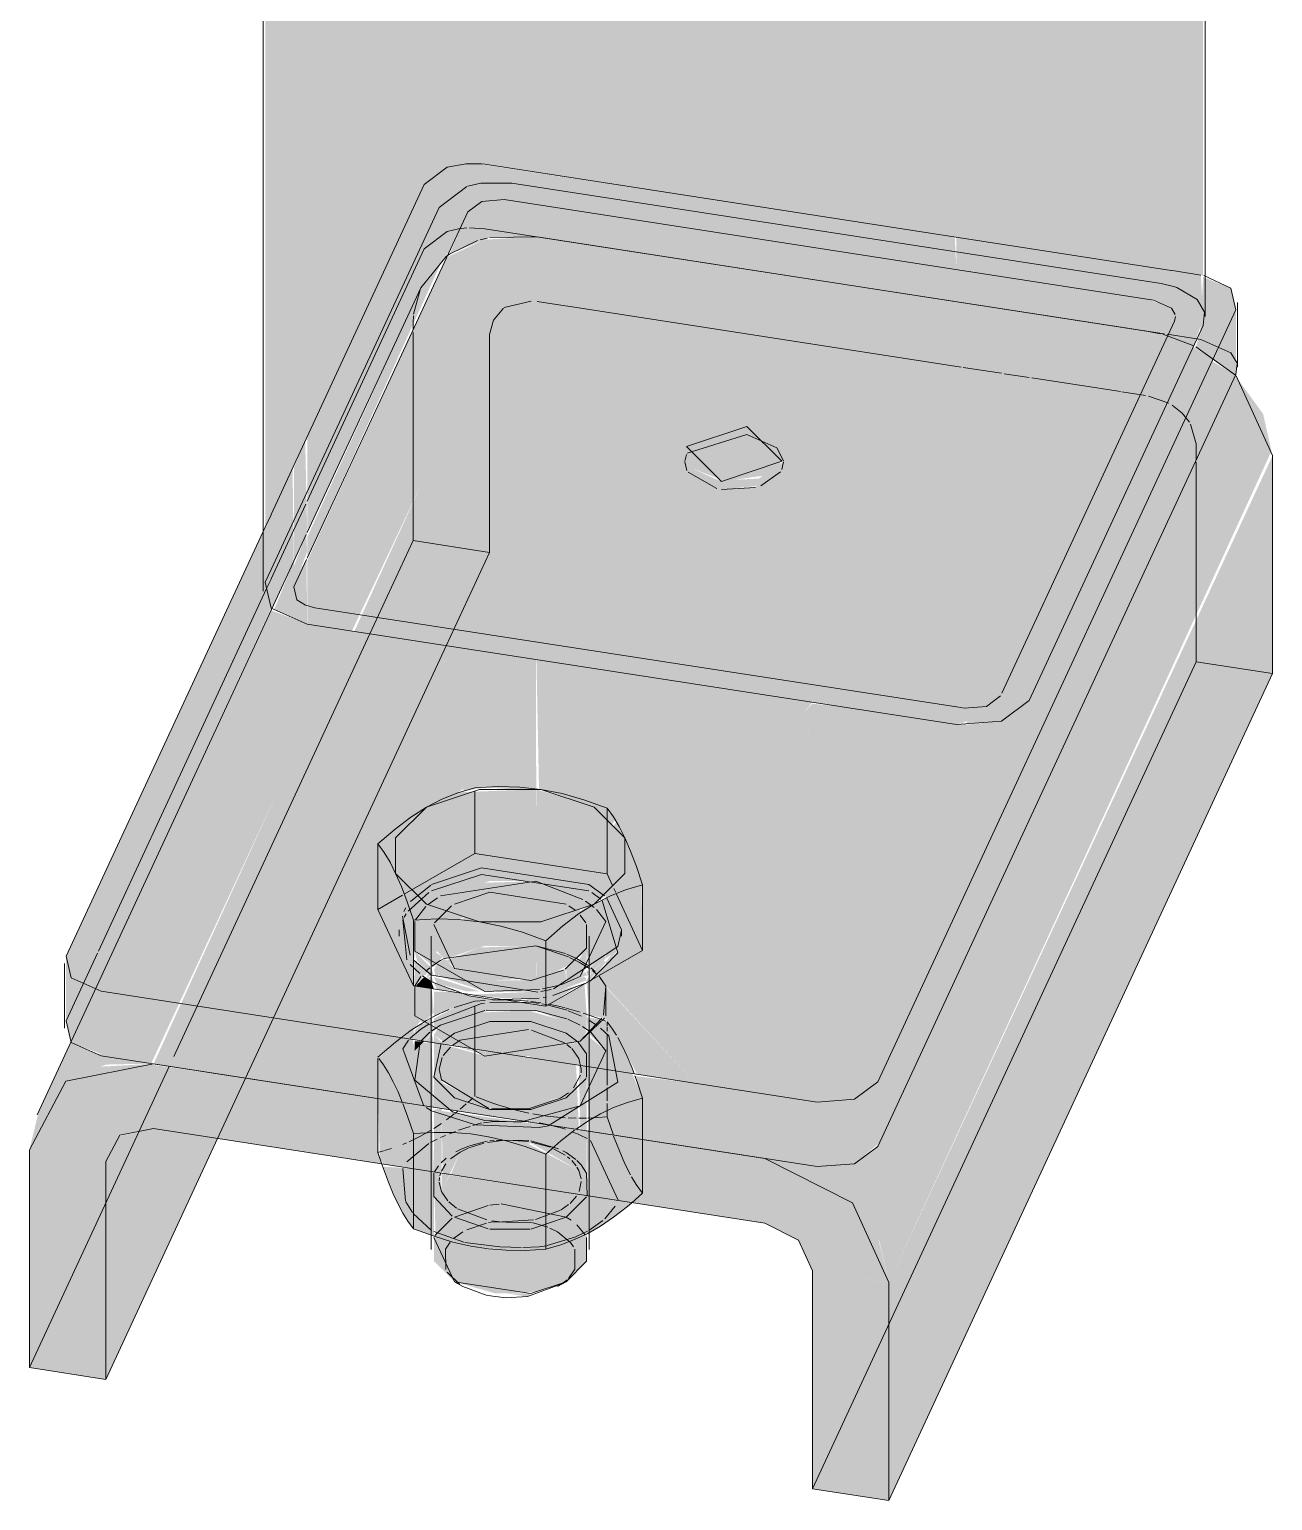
# Model space of a CAD drawing. Header units: millimetres. Extents: x -3576 to 4228, y -1686 to 5244.
# Drawn here: x -885.5 to -759.7, y 684.7 to 833.5 of the extents above; entities that cross this region are included whole.
import ezdxf

# ---------------------------------------------------------------- set-up
doc = ezdxf.new("R2010")
doc.units = ezdxf.units.MM
doc.layers.add('A_--------_E-', color=8, linetype='Continuous', lineweight=9)
doc.layers.add('M-_EQPT----_E', color=7, linetype='Continuous', lineweight=9)

# ---------------------------------------------------------------- blocks, each defined once
blk = doc.blocks.new('PNS-Filter column D1200 _180 right feed 50-50_ - ASY PNS-Filter column D1200_iam-905840-В50 Аксонометрия')
at = {"layer": 'A_--------_E-'}
h = blk.add_hatch(color=254, dxfattribs=at)
h.paths.add_polyline_path([(-858.74, 777.09), (-857.39, 780.63), (-857.49, 782.34), (-858.74, 779.15), (-858.74, 777.68)])
h.paths.add_polyline_path([(-841.14, 1131.68), (-841.14, 1132.88), (-842.44, 1131.91)])
h = blk.add_hatch(color=254, dxfattribs=at)
h.paths.add_polyline_path([(-858.74, 779.65), (-857.39, 782.54), (-857.59, 791.84), (-858.74, 789.08)])
h.paths.add_polyline_path([(-857.39, 1112.66), (-857.39, 1118.21), (-841.14, 1115.7), (-841.14, 1116.39), (-858.44, 1119.27), (-858.74, 1119.26), (-858.74, 1112.87)])
h.paths.add_polyline_path([(-841.14, 1125.43), (-841.14, 1131.68), (-842.44, 1131.91), (-849.33, 1126.79), (-845.75, 1126.2)])
h = blk.add_hatch(color=254, dxfattribs=at)
h.paths.add_polyline_path([(-771.78, 806.08), (-771.78, 809.37), (-791.71, 812.45), (-791.71, 809.16), (-772.29, 806.16)])
h.paths.add_polyline_path([(-775.84, 1117.23), (-771.78, 1120.24), (-771.78, 1122.65), (-786.18, 1124.03), (-803.42, 1126.22), (-831.29, 1129.94), (-837.46, 1131.03), (-837.46, 1124.82), (-820.18, 1121.94), (-781.59, 1117.73)])
h.paths.add_polyline_path([(-771.78, 1100.11), (-771.78, 1116.88), (-775.84, 1117.23), (-787.91, 1108.63), (-788.66, 1108.48), (-792.4, 1108.85), (-837.46, 1115.62), (-837.46, 1115.13), (-791.71, 1108.05), (-791.71, 1102.5), (-777.72, 1100.53), (-773.84, 1100.17)])
h = blk.add_hatch(color=254, dxfattribs=at)
h.paths.add_polyline_path([(-858.74, 789.36), (-857.39, 792.26), (-857.39, 1112.66), (-858.74, 1112.87), (-858.74, 790.81)])
h.paths.add_polyline_path([(-841.14, 1116.39), (-841.14, 1125.43), (-849.33, 1126.79), (-858.74, 1119.81), (-858.1, 1119.18), (-856.62, 1118.79), (-852.89, 1118.21)])
h = blk.add_hatch(color=254, dxfattribs=at)
h.paths.add_polyline_path([(-771.78, 809.37), (-771.78, 1100.11), (-777.72, 1100.53), (-787.24, 1101.81), (-791.71, 1102.5), (-791.71, 812.45), (-772.29, 809.44)])
h.paths.add_polyline_path([(-788.66, 1108.48), (-787.13, 1108.85), (-775.84, 1117.23), (-792.92, 1118.79), (-825.59, 1122.84), (-837.46, 1124.82), (-837.46, 1115.82), (-790.05, 1108.57)])
h = blk.add_hatch(color=254, dxfattribs=at)
h.paths.add_polyline_path([(-784.36, 765.59), (-767.72, 801.44), (-772.29, 802.91), (-784.36, 804.78), (-784.36, 768.58)])
h.paths.add_polyline_path([(-769.66, 803.96), (-769.66, 809.04), (-771.78, 809.37), (-771.78, 806.08), (-769.89, 804.95)])
h.paths.add_polyline_path([(-769.66, 1116.7), (-766.76, 1116.67), (-766.76, 1121.37), (-769.66, 1119.22), (-769.66, 1116.95)])
h.paths.add_polyline_path([(-769.66, 1100.05), (-769.66, 1116.7), (-771.78, 1116.88), (-771.65, 1100.1), (-769.94, 1100.06)])
h = blk.add_hatch(color=254, dxfattribs=at)
h.paths.add_polyline_path([(-791.71, 763.14), (-791.71, 805.92), (-834.26, 812.47), (-839.43, 812.2), (-843.26, 810.43), (-857.39, 779.7), (-857.39, 773.3), (-852.87, 772.6), (-838.94, 802.07), (-838.94, 780.56), (-843.32, 771.12), (-799.68, 764.37)])
h.paths.add_polyline_path([(-857.39, 782.54), (-845.55, 807.9), (-842.99, 811.03), (-841.14, 815.02), (-839.42, 816.09), (-836.21, 816.05), (-791.71, 809.16), (-791.89, 812.48), (-839.74, 819.81), (-843.22, 819.54), (-845.55, 817.79), (-857.39, 792.26), (-857.39, 789.08)])
h.paths.add_polyline_path([(-815.49, 786.92), (-818.53, 788.27), (-818.53, 789.08), (-815.1, 787.77), (-811.32, 788.31), (-809.37, 789.78), (-809.65, 788.75), (-812.06, 787.18), (-812.91, 787.12)])
h.paths.add_polyline_path([(-791.71, 1102.5), (-791.71, 1108.05), (-857.39, 1118.21), (-857.39, 1112.66), (-825.65, 1107.75)])
h = blk.add_hatch(color=254, dxfattribs=at)
h.paths.add_polyline_path([(-769.66, 1100.05), (-766.76, 1100.04), (-766.76, 1116.45), (-769.66, 1116.7), (-769.66, 1106.37)])
h.paths.add_polyline_path([(-769.66, 809.04), (-769.94, 1100.06), (-771.78, 1099.98), (-771.78, 809.37), (-769.66, 809.04)])
h.paths.add_polyline_path([(-767.72, 801.44), (-766.76, 804.15), (-766.98, 808.62), (-769.66, 809.04), (-769.92, 805.09), (-769.96, 805.27), (-772.29, 806.16), (-784.36, 808.03), (-784.36, 804.78), (-770.88, 802.46), (-769.89, 802.14)])
for color, points in [(10, [(-861.64, 783.12), (-858.74, 789.36), (-858.74, 1112.87), (-861.64, 1113.32), (-861.64, 789.08)]), (10, [(-766.76, 808.53), (-766.76, 1100.04), (-769.66, 1099.98), (-769.66, 809.04), (-766.98, 808.62)]), (254, [(-787.16, 805.21), (-787.16, 808.46), (-791.71, 809.16), (-791.71, 805.92), (-791.15, 805.83)]), (10, [(-763.48, 798.48), (-763.44, 798.56), (-763.44, 805.09), (-765.75, 800.11), (-765.45, 799.9)]), (254, [(-805.8, 718.44), (-802.01, 718.73), (-799.51, 720.84), (-763.48, 798.48), (-765.85, 799.9), (-799.68, 727.01), (-802.01, 738.87), (-811.11, 719.26), (-805.96, 718.46)]), (10, [(-798.56, 706.7), (-759.84, 790.81), (-760.69, 794.57), (-763.5, 798.43), (-799.81, 720.38), (-802.23, 718.71), (-806.31, 718.52), (-811.11, 719.26), (-805.8, 717.35), (-802.01, 714.46), (-799.51, 710.91), (-798.83, 707.9)]), (10, [(-798.56, 684.66), (-759.73, 768.31), (-759.73, 790.36), (-798.56, 706.7), (-798.56, 691.81)]), (254, [(-863.62, 727.38), (-844.35, 768.93), (-860.37, 756.42), (-872.93, 728.82), (-867.11, 727.92)]), (254, [(-873.17, 728.86), (-860.37, 756.42), (-874.71, 745.23), (-881.28, 730.99), (-877.39, 729.51), (-875.16, 729.17)]), (10, [(-881.29, 731.05), (-878.8, 736.42), (-881.28, 737.52), (-881.78, 739.71), (-881.78, 733.18)]), (254, [(-838.92, 737.27), (-834.15, 737.48), (-835.18, 740.77), (-839.95, 740.6), (-843.32, 739.28), (-842.09, 738.33), (-839.43, 737.44)]), (254, [(-834.26, 737.83), (-834.26, 740.77), (-835.18, 740.77), (-834.46, 738.46)]), (254, [(-834.15, 737.48), (-832.55, 738.01), (-832.11, 740.06), (-834.26, 740.77), (-834.2, 737.65)]), (254, [(-832.55, 738.01), (-830.73, 738.92), (-830.22, 739.43), (-832.11, 740.06), (-832.45, 738.46)]), (254, [(-839.05, 736.15), (-838.92, 736.18), (-838.92, 737.27), (-842.5, 738.46), (-843.47, 739.43), (-844.29, 738.91), (-844.57, 738.3), (-843.92, 737.65), (-839.43, 736.15)]), (254, [(-835.62, 736.15), (-833.78, 736.31), (-831.19, 737.17), (-831.29, 738.43), (-835.62, 737.27), (-838.92, 737.27), (-838.92, 736.15), (-837.81, 736.15)]), (254, [(-831.19, 737.17), (-829.63, 737.79), (-829.12, 738.62), (-830.22, 739.43), (-831.19, 738.46), (-831.19, 737.65)]), (254, [(-844.57, 736.4), (-844.84, 737.19), (-845.62, 737.57), (-846.42, 736.69), (-844.73, 736.43)]), (254, [(-839.88, 736.15), (-844.57, 737.62), (-844.29, 736.97), (-841.26, 736.15), (-839.95, 736.15)]), (254, [(-834.99, 729.62), (-834.11, 729.67), (-829.69, 731.2), (-829.12, 732.09), (-829.77, 732.75), (-835.17, 734.24), (-840.16, 734), (-843.92, 732.75), (-844.57, 731.77), (-843.47, 730.96), (-841.93, 730.56), (-835.62, 729.62)]), (10, [(-884.53, 724.07), (-881.28, 727.31), (-877.74, 728.76), (-873.17, 728.86), (-878.88, 729.93), (-881.32, 730.99), (-884.19, 724.81)]), (254, [(-846.51, 730.16), (-845.54, 731.12), (-846.51, 731.11), (-846.51, 730.34)]), (254, [(-835.85, 729.62), (-841.93, 730.45), (-838.92, 729.62), (-838.46, 729.62)]), (10, [(-877.76, 718.96), (-873.18, 728.82), (-878.24, 728.55), (-881.81, 727.09), (-884.53, 724.07), (-885.49, 720.15), (-881.81, 719.58)]), (254, [(-877.76, 718.96), (-876.35, 721.63), (-872.93, 722.29), (-866.45, 721.29), (-863.62, 727.38), (-873.21, 728.76), (-877.21, 720.15)]), (254, [(-829.9, 722.17), (-830.19, 728.74), (-832.05, 725.3), (-838.94, 724.41), (-843.79, 726.98), (-843.79, 724.32), (-830.2, 722.21)]), (254, [(-842.97, 717.66), (-841.93, 719.9), (-834.7, 720.8), (-829.9, 718.04), (-829.9, 722.17), (-843.79, 724.07), (-843.68, 717.77), (-843, 717.66)]), (10, [(-877.76, 696.91), (-866.45, 721.29), (-872.93, 722.29), (-876.41, 721.51), (-877.76, 718.96)]), (10, [(-877.76, 696.91), (-877.76, 718.96), (-885.49, 720.15), (-885.49, 698.11), (-884.53, 697.96)]), (10, [(-798.56, 706.7), (-799.58, 711.01), (-802.23, 714.78), (-806.31, 717.71), (-811.11, 719.26), (-811.11, 712.73), (-807.66, 710.91), (-806.28, 707.9), (-798.91, 706.76)]), (10, [(-846.64, 712.15), (-846.64, 718.23), (-849.74, 718.44), (-848.2, 714.65), (-847.07, 712.73)]), (10, [(-844.57, 711.39), (-844.57, 717.91), (-846.64, 718.23), (-846.64, 712.15)]), (254, [(-835.35, 709.96), (-833.26, 710.08), (-830.34, 711.05), (-829.12, 711.68), (-829.12, 715.51), (-843, 717.58), (-843.79, 715.89), (-843.95, 717.81), (-844.57, 717.91), (-844.4, 711.34), (-840.84, 710.4), (-837.25, 709.98)]), (254, [(-843.79, 715.89), (-843, 717.66), (-843.79, 717.78)]), (10, [(-829.12, 711.63), (-827.19, 712.79), (-824.54, 714.81), (-829.12, 715.51), (-829.12, 711.68)]), (10, [(-837.25, 705.61), (-834.21, 705.8), (-831.19, 706.8), (-829.12, 708.88), (-829.12, 711.63), (-831.73, 710.52), (-834.29, 710.02), (-838.33, 710.06), (-840.84, 710.4), (-844.57, 711.39), (-844.56, 708.86), (-842.5, 706.8), (-838.36, 705.61)]), (10, [(-798.56, 684.66), (-798.56, 706.7), (-806.28, 707.9), (-806.28, 685.85)]), (10, [(-835.09, 705.29), (-834.78, 705.61), (-837.15, 705.61)])]:
    blk.add_hatch(color=color, dxfattribs=at).paths.add_polyline_path(points)
h = blk.add_hatch(color=254, dxfattribs=at)
h.paths.add_polyline_path([(-857.39, 792.26), (-845.55, 817.79), (-843.22, 819.54), (-839.42, 819.83), (-791.71, 812.48), (-791.71, 1102.5), (-857.39, 1112.66), (-857.39, 802.61)])
h.paths.add_polyline_path([(-791.71, 805.92), (-791.71, 809.16), (-837.46, 816.24), (-839.74, 816.07), (-841.14, 815.02), (-842.99, 810.74), (-838.91, 812.41), (-833.05, 812.31), (-792.75, 806.08)])
h = blk.add_hatch(color=254, dxfattribs=at)
h.paths.add_polyline_path([(-843.32, 771.12), (-838.94, 780.56), (-838.94, 802.61), (-852.63, 772.56), (-843.92, 771.21)])
h.paths.add_polyline_path([(-857.39, 779.99), (-843.92, 809.71), (-845.71, 807.72), (-857.39, 782.1), (-857.39, 780.63)])
h.paths.add_polyline_path([(-815.49, 786.92), (-811.56, 787.31), (-809.37, 788.96), (-809.53, 789.66), (-811.7, 788.03), (-815.7, 787.83), (-818.53, 789.08), (-818.53, 788.27), (-815.73, 787.03)])
h = blk.add_hatch(color=10, dxfattribs=at)
h.paths.add_polyline_path([(-878.8, 736.42), (-861.04, 774.91), (-861.64, 777.54), (-861.64, 783.12), (-881.78, 739.71), (-881.28, 737.52), (-879.77, 736.86)])
h.paths.add_polyline_path([(-765.75, 800.11), (-763.44, 805.09), (-763.94, 807.28), (-766.76, 808.41), (-767.04, 802.91), (-767.48, 801.36), (-766.76, 800.84)])
h = blk.add_hatch(color=254, dxfattribs=at)
h.paths.add_polyline_path([(-818.14, 726.88), (-828.12, 737.62), (-829.12, 737.05), (-828.89, 733.76), (-827.42, 733.47), (-827.19, 733.37), (-827.05, 733.09), (-825.38, 730.34), (-824.02, 727.79), (-818.99, 727.01)])
h.paths.add_polyline_path([(-799.68, 727.01), (-765.75, 800.11), (-767.76, 801.36), (-784.36, 765.59), (-787.16, 763.48), (-790.75, 763.14), (-802.01, 738.87), (-800.37, 730.51)])
h.paths.add_polyline_path([(-847.86, 731.48), (-846.51, 732.46), (-846.51, 733.7), (-845.71, 732.97), (-844.57, 734), (-844.8, 736.44), (-846.51, 736.69), (-846.64, 736.16), (-852.6, 736.15), (-860.25, 733.39), (-848.46, 731.57)])
h.paths.add_polyline_path([(-860.95, 774.88), (-858.74, 779.65), (-858.87, 789.08), (-861.64, 783.12), (-861.64, 777.54), (-861.04, 774.91)])
h.paths.add_polyline_path([(-874.71, 745.23), (-860.37, 756.42), (-852.87, 772.6), (-857.86, 773.51), (-861.04, 774.69), (-874.44, 745.81)])
h.paths.add_polyline_path([(-841.62, 756.4), (-839.43, 756.8), (-837.55, 756.67), (-837.34, 756.59), (-834.22, 756.59), (-834.26, 769.72), (-839.72, 770.57), (-841.6, 756.59)])
h.paths.add_polyline_path([(-806.5, 761.64), (-803.72, 765), (-806.31, 765.26), (-807.05, 764.43), (-806.79, 763.14)])
h.paths.add_polyline_path([(-844.33, 768.94), (-841.83, 770.89), (-843.32, 771.12), (-843.92, 769.84)])
h.paths.add_polyline_path([(-784.36, 804.78), (-784.36, 808.03), (-787.16, 808.46), (-787.16, 805.21), (-786.18, 805.06)])
h = blk.add_hatch(color=254, dxfattribs=at)
h.paths.add_polyline_path([(-827.19, 736.69), (-827.19, 738.16), (-828.12, 737.62), (-827.63, 737.14)])
h.paths.add_polyline_path([(-791.71, 763.14), (-790.59, 763.48), (-784.36, 776.9), (-784.36, 788.35), (-791.71, 779.49)])
h.paths.add_polyline_path([(-791.71, 781.41), (-784.36, 789.55), (-784.36, 804.78), (-791.71, 805.92), (-791.71, 783.44)])
h = blk.add_hatch(color=254, dxfattribs=at)
h.paths.add_polyline_path([(-846.51, 732.46), (-845.95, 733.15), (-846.51, 733.7), (-846.51, 733.1)])
h.paths.add_polyline_path([(-827.19, 733.14), (-827.42, 733.47), (-827.5, 733.26)])
h.paths.add_polyline_path([(-860.37, 756.42), (-844.33, 768.94), (-843.32, 771.12), (-852.87, 772.6), (-859.73, 757.81)])
h.paths.add_polyline_path([(-790.71, 763.21), (-787.16, 763.48), (-784.36, 765.59), (-784.36, 776.9), (-790.59, 763.48)])
h.paths.add_polyline_path([(-857.39, 773.3), (-857.46, 779.84), (-858.74, 777.68), (-858.74, 779.65), (-860.73, 774.78), (-857.86, 773.51)])
h.paths.add_polyline_path([(-791.71, 779.49), (-784.36, 788.35), (-784.36, 789.55), (-791.71, 781.41)])
h = blk.add_hatch(color=254, dxfattribs=at)
h.paths.add_polyline_path([(-811.11, 719.26), (-790.71, 763.21), (-791.71, 763.14), (-803.72, 765), (-806.5, 761.64), (-807.05, 764.43), (-806.31, 765.4), (-834.2, 769.71), (-833.94, 756.59), (-833.74, 756.59), (-830.62, 755.55), (-830.32, 755.79), (-827.05, 754.68), (-826.12, 753.32), (-826.42, 752.85), (-825.25, 751.69), (-825.19, 750.15), (-824.6, 750.13), (-823.46, 746.44), (-823.59, 740.23), (-827.19, 738.16), (-827.19, 736.69), (-816.23, 724.81)])
h.paths.add_polyline_path([(-860.95, 733.14), (-852.57, 736.16), (-846.51, 736.18), (-846.64, 736.73), (-850.23, 744.79), (-850.23, 751.09), (-846.9, 753.79), (-846.64, 753.48), (-845.33, 754.79), (-842.21, 755.83), (-842.16, 756.24), (-841.58, 756.68), (-839.72, 770.57), (-841.83, 770.89), (-844.35, 768.91), (-860.79, 733.48)])
h.paths.add_polyline_path([(-839.95, 743.2), (-841.51, 743.72), (-841.62, 743.39), (-841.51, 743.37)])
h.paths.add_polyline_path([(-837.81, 742.77), (-838.15, 743.2), (-838.94, 743), (-837.84, 742.78)])
h.paths.add_polyline_path([(-828.36, 744.99), (-827.19, 745.86), (-827.55, 745.8)])
h.paths.add_polyline_path([(-829.93, 743.99), (-828.81, 744.85), (-829.92, 744.22)])
h.paths.add_polyline_path([(-848.44, 748.1), (-848.5, 749.61), (-849.01, 749.24)])
h.paths.add_polyline_path([(-847.86, 746.77), (-847.57, 747.23), (-848.44, 748.1), (-848.05, 747.2)])
h = blk.add_hatch(color=254, dxfattribs=at)
h.paths.add_polyline_path([(-846.51, 736.7), (-846.64, 738.98), (-847.71, 740.23), (-847.71, 740.7), (-846.51, 739.5), (-846.51, 740.23), (-844.57, 738.62), (-844.29, 740.25), (-843.47, 739.43), (-839.43, 740.77), (-834.11, 740.72), (-830.22, 739.43), (-829.12, 740.23), (-828.89, 738.53), (-827.19, 740.05), (-827.19, 739.5), (-825.98, 740.31), (-826.25, 739.78), (-827.19, 738.85), (-827.19, 738.16), (-823.46, 740.31), (-823.58, 747.31), (-824.73, 750.34), (-825.25, 750.36), (-825.25, 751.69), (-826.6, 753.04), (-826.22, 753.49), (-827.19, 754.73), (-830.5, 755.85), (-830.62, 755.55), (-834.22, 756.59), (-834.26, 747.31), (-839.95, 747.13), (-842.98, 746.28), (-841.63, 756.32), (-842.16, 756.24), (-842.21, 755.83), (-845.33, 754.79), (-846.68, 753.44), (-846.9, 753.79), (-850.23, 751.09), (-850.23, 744.45), (-846.64, 736.73)])
h.paths.add_polyline_path([(-839.95, 743.2), (-842.09, 743.44), (-841.45, 743.7), (-840.66, 743.44)])
h.paths.add_polyline_path([(-837.81, 742.77), (-838.94, 743.2), (-838.15, 743.2), (-837.83, 742.8)])
h.paths.add_polyline_path([(-828.36, 744.99), (-827.19, 745.86), (-827.19, 745.6)])
h.paths.add_polyline_path([(-829.93, 743.99), (-829.77, 744.52), (-828.73, 744.76), (-829.92, 744)])
h.paths.add_polyline_path([(-848.44, 748.1), (-849.01, 749.24), (-848.44, 749.66), (-848.44, 749.24)])
h.paths.add_polyline_path([(-847.86, 746.77), (-848.44, 748.1), (-847.57, 747.16)])
h = blk.add_hatch(color=254, dxfattribs=at)
h.paths.add_polyline_path([(-828.96, 731.93), (-827.6, 733.29), (-829.12, 733.54), (-828.98, 731.95)])
h.paths.add_polyline_path([(-824.33, 727.84), (-825.98, 731.52), (-827.19, 733.14), (-827.37, 730.34), (-829.12, 731.77), (-829.12, 728.58), (-824.53, 727.87)])
h.paths.add_polyline_path([(-844.73, 731.93), (-844.57, 732.23), (-844.8, 733.48), (-845.64, 732.84), (-844.8, 731.99)])
h.paths.add_polyline_path([(-844.57, 730.97), (-844.8, 731.87), (-845.51, 731.11), (-844.65, 730.98)])
h.paths.add_polyline_path([(-846.51, 731.27), (-846.64, 732.37), (-847.71, 731.45), (-846.64, 731.29)])
h.paths.add_polyline_path([(-844.57, 733.6), (-842.14, 734.65), (-837.81, 735.28), (-839.95, 735.52), (-842.5, 736.08), (-844.57, 736.15), (-844.57, 733.7)])
h.paths.add_polyline_path([(-829.12, 733.84), (-829.34, 736.92), (-833.02, 734.8), (-829.46, 733.97)])
h.paths.add_polyline_path([(-829.12, 737.72), (-828.59, 738.09), (-829.12, 738.3), (-829.12, 737.79)])
h.paths.add_polyline_path([(-844.57, 737.72), (-844.8, 738.4), (-845.1, 738.09), (-844.8, 737.79)])
h.paths.add_polyline_path([(-843, 746.12), (-838.94, 747.31), (-834.24, 747.33), (-834.26, 756.59), (-841.63, 756.32), (-842.98, 746.28)])
h = blk.add_hatch(color=254, dxfattribs=at)
h.paths.add_polyline_path([(-844.57, 738.62), (-843.7, 739.66), (-844.57, 740.23), (-844.57, 738.73)])
h.paths.add_polyline_path([(-829.12, 738.62), (-829.12, 740.53), (-829.92, 739.33), (-829.77, 739.28), (-829.23, 738.73)])
h.paths.add_polyline_path([(-827.19, 738.85), (-825.98, 740.31), (-825.98, 740.7), (-827.19, 739.12)])
h.paths.add_polyline_path([(-846.51, 738.85), (-846.64, 739.64), (-847.71, 740.7), (-847.71, 740.05), (-846.64, 738.98)])
h = blk.add_hatch(color=254, dxfattribs=at)
h.paths.add_polyline_path([(-846.49, 736.7), (-845.5, 737.84), (-846.51, 738.85), (-846.5, 736.7)])
h.paths.add_polyline_path([(-828.12, 737.62), (-827.19, 738.16), (-827.19, 738.85), (-828.14, 737.65)])
h.paths.add_polyline_path([(-845.1, 738.09), (-844.8, 738.53), (-846.51, 740.23), (-846.29, 739.28), (-845.16, 738.16)])
h.paths.add_polyline_path([(-828.59, 738.09), (-827.19, 739.5), (-827.37, 740.05), (-828.89, 738.4)])
h = blk.add_hatch(color=254, dxfattribs=at)
h.paths.add_polyline_path([(-828.26, 737.77), (-827.19, 739.12), (-827.41, 739.28), (-828.55, 738.06), (-828.29, 737.79)])
h.paths.add_polyline_path([(-845.43, 737.77), (-845.16, 738.16), (-846.51, 739.23), (-846.51, 738.85), (-845.45, 737.79)])
h = blk.add_hatch(color=254, dxfattribs=at)
h.paths.add_polyline_path([(-829.12, 728.58), (-829.12, 731.77), (-830.22, 730.96), (-834.99, 729.62), (-834.11, 729.35), (-830.19, 728.74), (-829.9, 728.7), (-829.61, 728.66)])
h.paths.add_polyline_path([(-842.54, 730.66), (-843.92, 731.11), (-844.57, 731.77), (-844.57, 730.97), (-842.67, 730.67)])
h.paths.add_polyline_path([(-829.12, 737.06), (-828.81, 737.22), (-828.36, 737.86), (-828.59, 738.09), (-829.12, 737.3), (-829.12, 737.09)])
h.paths.add_polyline_path([(-833.02, 734.8), (-829.93, 736.79), (-834.78, 735.46), (-835.62, 735.2), (-833.18, 734.82)])
h.paths.add_polyline_path([(-844.57, 732.09), (-843.92, 732.75), (-838.92, 734.24), (-833.94, 734.13), (-829.36, 732.33), (-829.12, 732.33), (-829.12, 733.84), (-832.09, 734.65), (-838.02, 735.29), (-842.2, 734.64), (-844.57, 733.42), (-844.57, 732.75)])
h.paths.add_polyline_path([(-840.89, 735.83), (-842.66, 736.15), (-842.09, 736.02)])
h.paths.add_polyline_path([(-839.31, 736.11), (-833.26, 736.34), (-829.12, 737.79), (-829.26, 738.16), (-829.93, 737.6), (-834.92, 736.15), (-839.43, 736.11)])
h.paths.add_polyline_path([(-845.25, 737.59), (-844.8, 737.79), (-845.1, 738.09), (-845.31, 737.65)])
h.paths.add_polyline_path([(-844.31, 737.63), (-844.06, 737.79), (-844.57, 738.3), (-844.36, 737.65)])
h = blk.add_hatch(color=254, dxfattribs=at)
h.paths.add_polyline_path([(-844.57, 737.06), (-844.8, 737.61), (-845.25, 737.59), (-844.8, 737.14)])
h.paths.add_polyline_path([(-841.84, 736.15), (-844.57, 736.97), (-844.29, 736.36), (-842.01, 736.15)])
h = blk.add_hatch(color=254, dxfattribs=at)
h.paths.add_polyline_path([(-833.26, 734.65), (-833.42, 734.86), (-833.75, 734.73)])
h.paths.add_polyline_path([(-835.01, 735.46), (-833.15, 735.72), (-829.12, 737.3), (-829.33, 737.65), (-834.78, 736.11), (-840.89, 735.83), (-837.35, 735.46), (-835.62, 735.46)])
h = blk.add_hatch(color=254, dxfattribs=at)
h.paths.add_polyline_path([(-811.11, 719.26), (-818.14, 726.88), (-824.24, 727.6), (-823.46, 724.79), (-823.46, 721.17)])
h.paths.add_polyline_path([(-850.23, 725.31), (-850.1, 729.62), (-847.86, 731.48), (-860.25, 733.39), (-860.95, 733.14), (-863.62, 727.38), (-850.79, 725.4)])
h = blk.add_hatch(color=254, dxfattribs=at)
h.paths.add_polyline_path([(-827.19, 730.16), (-827.19, 733.14), (-827.82, 733.07), (-828.89, 731.87), (-827.37, 730.34)])
h.paths.add_polyline_path([(-845.54, 731.12), (-844.8, 731.99), (-845.75, 732.94), (-846.51, 732.23), (-846.51, 731.27), (-846.2, 731.22)])
h = blk.add_hatch(color=254, dxfattribs=at)
h.paths.add_polyline_path([(-823.46, 721.17), (-823.46, 725.36), (-824.53, 727.87), (-829.12, 728.58), (-828.89, 722.01), (-824.03, 721.26)])
h.paths.add_polyline_path([(-844.57, 724.44), (-844.8, 731), (-845.69, 730.97), (-846.51, 730.34), (-846.75, 731.31), (-847.86, 731.48), (-850.23, 729.36), (-850.23, 725.31), (-844.8, 724.47)])
h = blk.add_hatch(color=254, dxfattribs=at)
h.paths.add_polyline_path([(-829.12, 722.05), (-829.12, 728.58), (-829.9, 728.7), (-829.77, 722.15), (-829.58, 722.12)])
h.paths.add_polyline_path([(-838.92, 724.2), (-831.74, 725.4), (-830.19, 728.74), (-835.85, 729.62), (-839.8, 729.74), (-843.92, 730.87), (-844.57, 730.97), (-844.57, 724.44), (-843.79, 724.32), (-843.79, 727.21), (-838.71, 724.27)])
h = blk.add_hatch(color=10, dxfattribs=at)
h.paths.add_polyline_path([(-811.11, 712.73), (-811.11, 719.26), (-823.46, 721.17), (-823.46, 715.74), (-824.54, 714.81), (-822, 714.41)])
h.paths.add_polyline_path([(-849.84, 718.72), (-850.23, 719.88), (-850.23, 725.31), (-863.62, 727.38), (-866.45, 721.29), (-850.23, 718.78)])
h = blk.add_hatch(color=254, dxfattribs=at)
h.paths.add_polyline_path([(-824.54, 714.81), (-823.46, 715.74), (-823.46, 721.17), (-829.12, 722.05), (-829.01, 715.5), (-824.93, 714.87)])
h.paths.add_polyline_path([(-844.57, 717.91), (-844.8, 724.47), (-850.23, 725.31), (-850.02, 719.26), (-849.65, 718.69), (-845.39, 718.03)])
h = blk.add_hatch(color=254, dxfattribs=at)
h.paths.add_polyline_path([(-829.12, 715.51), (-829.12, 722.05), (-829.9, 722.12), (-829.9, 718.04), (-835.35, 720.92), (-841.93, 719.9), (-842.86, 717.64), (-829.51, 715.57)])
h.paths.add_polyline_path([(-843.79, 717.78), (-843.79, 724.32), (-844.57, 724.2), (-844.56, 717.9), (-843.95, 717.81)])
for p, q in [((-861.84, 776.64), (-861.84, 1113.35)), ((-766.56, 1100.05), (-766.56, 804.41)), ((-839.8, 819.86), (-841.3, 819.88)), ((-839.42, 819.83), (-839.77, 819.86)), ((-769.98, 809.09), (-839.42, 819.83)), ((-845.55, 817.79), (-858.74, 789.36)), ((-841.24, 817.57), (-844.04, 815.46)), ((-839.81, 817.91), (-841.14, 817.6)), ((-836.69, 817.91), (-839.8, 817.91)), ((-771, 807.75), (-836.69, 817.91)), ((-844.04, 815.46), (-858.74, 783.79)), ((-837.46, 816.24), (-771.78, 806.08)), ((-857.39, 779.99), (-841.14, 815.02)), ((-842.09, 813.29), (-841.24, 813.38)), ((-840.98, 813.39), (-839.42, 813.3)), ((-839.42, 813.3), (-770.7, 802.67)), ((-834.11, 812.48), (-838.91, 812.41)), ((-772.29, 802.91), (-834.11, 812.48)), ((-857.39, 785.73), (-845.55, 811.26)), ((-839.19, 812.35), (-839.89, 812.18)), ((-843.34, 810.49), (-845.9, 807.33)), ((-769.66, 809.04), (-769.96, 809.08)), ((-766.98, 808.62), (-769.66, 809.04)), ((-857.39, 782.57), (-845.9, 807.33)), ((-845.93, 807.27), (-846.63, 804.65)), ((-769.76, 807.47), (-771, 807.75)), ((-769.42, 807.36), (-769.75, 807.47)), ((-837.52, 805.28), (-838.55, 804.05)), ((-834.72, 805.97), (-837.47, 805.32)), ((-834.11, 805.94), (-831.29, 805.51)), ((-831.23, 805.5), (-791.23, 799.31)), ((-799.68, 727.01), (-763.44, 805.09)), ((-771.78, 806.08), (-769.96, 805.27)), ((-769.96, 805.27), (-769.58, 804.64)), ((-763.27, 805.83), (-763.27, 799.3)), ((-846.64, 804.49), (-846.67, 803.8)), ((-846.67, 803.8), (-846.67, 803.11)), ((-838.55, 804.05), (-838.94, 802.61)), ((-769.66, 803.96), (-787.13, 766.31)), ((-769.56, 804.41), (-769.66, 803.96)), ((-766.76, 803.51), (-766.61, 804.87)), ((-846.67, 802.82), (-846.67, 785.96)), ((-838.94, 802.61), (-838.94, 780.56)), ((-784.36, 765.59), (-766.76, 803.51)), ((-771.08, 802.68), (-772.29, 802.91)), ((-767.71, 801.47), (-770.85, 802.62)), ((-770.41, 802.62), (-767.39, 802.16)), ((-767.39, 802.16), (-766.98, 802.09)), ((-763.47, 798.49), (-767.48, 801.36)), ((-791.04, 799.28), (-787.16, 798.68)), ((-763.32, 799.69), (-763.44, 798.56)), ((-763.44, 798.56), (-799.68, 720.48)), ((-786.87, 798.64), (-784.36, 798.25)), ((-784.09, 798.21), (-775.12, 796.82)), ((-759.73, 790.36), (-763.41, 798.43)), ((-774.98, 796.8), (-772.59, 796.43)), ((-772.29, 796.38), (-770.24, 795.65)), ((-768.03, 793.52), (-767.46, 791.55)), ((-812.91, 792.5), (-818.95, 790.6)), ((-809.87, 791.15), (-812.91, 792.5)), ((-819.03, 790.46), (-819.2, 789.78)), ((-809.2, 789.82), (-809.87, 791.15)), ((-767.46, 791.55), (-767.46, 789.9)), ((-759.73, 768.31), (-759.73, 790.36)), ((-858.74, 789.36), (-861.04, 784.41)), ((-819.2, 789.71), (-818.97, 788.84)), ((-818.86, 788.67), (-815.96, 787.01)), ((-811.5, 787.28), (-809.51, 788.7)), ((-809.37, 788.96), (-809.2, 789.71)), ((-767.46, 789.7), (-767.46, 769.51)), ((-846.67, 785.96), (-846.67, 781.76)), ((-815.49, 786.92), (-812.03, 787.11)), ((-861.05, 784.37), (-861.64, 783.12)), ((-858.74, 782.83), (-857.52, 785.45)), ((-861.64, 783.12), (-881.78, 739.71)), ((-858.74, 783.79), (-861.04, 778.83)), ((-861.04, 777.88), (-858.74, 782.83)), ((-858.74, 779.67), (-857.49, 782.37)), ((-846.67, 781.76), (-851.05, 772.32)), ((-838.94, 780.56), (-846.67, 781.76)), ((-858.74, 777.09), (-857.46, 779.84)), ((-838.94, 780.56), (-843.32, 771.12)), ((-861.04, 778.82), (-861.64, 777.54)), ((-860.8, 775.24), (-858.74, 779.67)), ((-878.5, 740.24), (-861.49, 776.9)), ((-861.49, 776.9), (-861.04, 777.87)), ((-884.72, 723.68), (-860.8, 775.24)), ((-856.62, 774.97), (-857.53, 775.21)), ((-791.71, 764.93), (-856.62, 774.97)), ((-851.05, 772.32), (-870.89, 729.56)), ((-857.39, 773.3), (-791.71, 763.14)), ((-843.32, 771.12), (-863.62, 727.38)), ((-806.28, 685.85), (-767.46, 769.51)), ((-767.46, 769.51), (-759.73, 768.31)), ((-798.56, 684.66), (-759.73, 768.31)), ((-790.93, 764.81), (-791.69, 764.93)), ((-840.43, 750.11), (-840.43, 756.43)), ((-827.05, 754.17), (-827.05, 754.68)), ((-827.05, 753.49), (-827.05, 754.13)), ((-827.05, 748.1), (-827.05, 753.48)), ((-850.23, 744.45), (-850.23, 751.09)), ((-840.43, 750.11), (-847.57, 745.99)), ((-827.05, 748.04), (-840.43, 750.11)), ((-834.26, 747.31), (-843.92, 745.81)), ((-829.51, 745.45), (-834.26, 747.31)), ((-826.5, 746.86), (-827.05, 748.04)), ((-847.76, 745.88), (-850.23, 744.45)), ((-845.08, 746.15), (-847.19, 744.27)), ((-844.89, 746.92), (-846.94, 745.24)), ((-844.2, 745.64), (-845.16, 744.94)), ((-827.68, 745.49), (-828.61, 746.15)), ((-825.6, 742.38), (-827.08, 745.6)), ((-826.18, 746.16), (-826.36, 746.56)), ((-823.46, 740.31), (-826.13, 746.07)), ((-823.46, 740.31), (-823.46, 746.95)), ((-850.23, 744.45), (-846.64, 736.73)), ((-847.41, 744.6), (-847.62, 744.24)), ((-845.38, 744.74), (-846.42, 743.4)), ((-842.79, 744.82), (-844.5, 743.08)), ((-830.27, 744.36), (-830.91, 744.82)), ((-828.36, 744.66), (-829.24, 745.29)), ((-825.98, 740.05), (-827.54, 745.37)), ((-847.74, 743.76), (-846.96, 739.81)), ((-847.71, 743.41), (-847.3, 739.34)), ((-847.38, 744), (-847.58, 743.66)), ((-846.64, 736.73), (-846.64, 743.36)), ((-829.2, 743.09), (-829.76, 743.88)), ((-829.12, 740.53), (-829.12, 742.92)), ((-848.09, 741.73), (-848.09, 742.38)), ((-844.85, 733.5), (-844.85, 741.73)), ((-833.26, 734.65), (-833.26, 741.29)), ((-828.85, 741.73), (-828.85, 733.5)), ((-825.98, 740.7), (-825.6, 742.36)), ((-825.6, 742.38), (-825.6, 741.73)), ((-881.78, 733.18), (-878.6, 740.03)), ((-843.54, 739.49), (-834.26, 740.77)), ((-834.26, 740.77), (-843.54, 739.49)), ((-834.26, 740.77), (-831.25, 739.98)), ((-830.97, 739.64), (-834.26, 740.77)), ((-833.26, 734.65), (-823.46, 740.31)), ((-832.46, 736.43), (-825.98, 740.7)), ((-831.28, 738.41), (-829.12, 740.53)), ((-831.13, 739.94), (-830.15, 739.49)), ((-829.88, 739.12), (-830.85, 739.59)), ((-828.77, 737.21), (-825.98, 740.05)), ((-881.95, 732.44), (-881.95, 738.97)), ((-846.96, 738.89), (-846.01, 737.97)), ((-845.39, 738.19), (-844.98, 738.55)), ((-844.98, 738.55), (-845.39, 738.19)), ((-834.73, 737.27), (-831.46, 738.32)), ((-830.15, 739.49), (-829.04, 738.8)), ((-828.82, 738.48), (-829.88, 739.12)), ((-828.71, 738.55), (-828.26, 738.16)), ((-828.11, 737.91), (-828.52, 738.26)), ((-846.64, 736.73), (-833.26, 734.65)), ((-846.5, 736.7), (-845.89, 737.66)), ((-845.89, 737.66), (-846.5, 736.7)), ((-833.58, 736.41), (-831.98, 736.76)), ((-832.55, 735.73), (-829.02, 737.07)), ((-878.24, 736.18), (-805.8, 724.97)), ((-840.43, 735.16), (-842.2, 734.64)), ((-841.01, 735.7), (-838.46, 735.3)), ((-839.4, 735.24), (-840.43, 735.16)), ((-839.43, 736.15), (-833.88, 736.36)), ((-838.9, 735.05), (-835.07, 735.08)), ((-838.02, 735.29), (-838.6, 735.28)), ((-838.46, 735.3), (-833.94, 735.46)), ((-837.22, 735.29), (-838.02, 735.29)), ((-835.83, 735.23), (-837.22, 735.29)), ((-835.05, 735.17), (-835.83, 735.23)), ((-835.06, 735.08), (-833.94, 734.94)), ((-833.74, 735), (-834.77, 735.14)), ((-833.75, 736.14), (-832.7, 736.36)), ((-833.51, 735.53), (-833.18, 735.59)), ((-844.91, 732.95), (-839.76, 734.94)), ((-843.92, 733.95), (-844.58, 733.62)), ((-843.06, 734.32), (-843.8, 734)), ((-842.2, 734.64), (-842.51, 734.53)), ((-840.43, 733.91), (-840.43, 734.71)), ((-840.43, 729.95), (-840.43, 733.91)), ((-839.76, 734.94), (-839.44, 734.98)), ((-839.28, 734.27), (-834.26, 734.24)), ((-834.26, 734.24), (-831.13, 733.4)), ((-833.68, 734.89), (-833.25, 734.82)), ((-833.25, 734.82), (-831.1, 734.25)), ((-831.65, 734.59), (-832.94, 734.86)), ((-831.3, 734.5), (-831.61, 734.58)), ((-829.79, 734.07), (-831.2, 734.47)), ((-831, 734.21), (-829.65, 733.66)), ((-829.13, 733.86), (-829.46, 733.97)), ((-827.62, 733.32), (-829.09, 733.84)), ((-846.96, 731.43), (-845.89, 732.34)), ((-845.74, 732.96), (-846.5, 732.48)), ((-845.89, 732.34), (-845.09, 732.85)), ((-844.85, 726.97), (-844.85, 733.5)), ((-842.5, 731.93), (-838.92, 733.13)), ((-834.99, 732.29), (-841.93, 731.22)), ((-838.92, 733.13), (-834.78, 733.13)), ((-834.78, 733.13), (-831.19, 731.93)), ((-831.37, 730.97), (-834.69, 732.24)), ((-831.03, 733.36), (-829.77, 732.75)), ((-829.54, 732.61), (-828.9, 732.17)), ((-828.89, 733.26), (-828.05, 732.71)), ((-828.85, 733.5), (-828.85, 726.97)), ((-827.71, 732.45), (-826.86, 731.65)), ((-827.19, 733.15), (-827.62, 733.32)), ((-827.05, 732.64), (-827.05, 733.09)), ((-827.05, 732.15), (-827.05, 732.55)), ((-845.82, 731.21), (-844.98, 732.02)), ((-844.57, 727.47), (-843.85, 730.9)), ((-843.7, 731.04), (-842.5, 731.93)), ((-841.93, 731.22), (-842.66, 730.72)), ((-831.19, 731.93), (-829.99, 731.04)), ((-830.71, 730.44), (-831.12, 730.79)), ((-829.99, 731.04), (-829.12, 729.86)), ((-827.05, 729.38), (-827.05, 731.81)), ((-805.8, 718.44), (-878.24, 729.65)), ((-850.23, 725.31), (-850.23, 729.36)), ((-843.73, 729.47), (-844.03, 728.28)), ((-842.89, 730.53), (-843.63, 729.66)), ((-840.43, 729.6), (-840.43, 729.95)), ((-840.43, 725.54), (-840.43, 729.6)), ((-829.9, 729.36), (-830.63, 730.37)), ((-829.66, 728.28), (-829.9, 729.36)), ((-829.12, 729.86), (-829.12, 727.47)), ((-827.05, 726.66), (-827.05, 729.37)), ((-871.35, 728.58), (-874.4, 722.01)), ((-872.93, 728.82), (-811.11, 719.26)), ((-844.03, 728.28), (-843.79, 727.21)), ((-830.45, 726.39), (-829.73, 727.68)), ((-829.68, 727.92), (-829.66, 728.28)), ((-863.62, 727.38), (-866.45, 721.29)), ((-844.85, 724.48), (-844.85, 726.97)), ((-842.5, 725.4), (-844.57, 727.47)), ((-843.79, 727.21), (-839, 724.32)), ((-829.18, 727.35), (-831.19, 725.4)), ((-828.85, 726.97), (-828.85, 722)), ((-827.05, 725.09), (-827.05, 726.39)), ((-850.23, 719.88), (-850.23, 725.31)), ((-838.92, 724.2), (-842.5, 725.4)), ((-841.93, 724.24), (-841.3, 724.78)), ((-841.1, 724.95), (-840.63, 725.36)), ((-840.28, 725.48), (-838.44, 724.8)), ((-838.4, 724.79), (-838.02, 724.66)), ((-838.02, 724.66), (-837.3, 724.44)), ((-835, 724.27), (-831.76, 725.35)), ((-831.19, 725.4), (-834.78, 724.2)), ((-831.76, 725.35), (-830.95, 725.9)), ((-827.05, 723.47), (-827.05, 724.81)), ((-823.46, 724.81), (-823.46, 725.36)), ((-823.46, 721.17), (-823.46, 724.79)), ((-844.85, 717.95), (-844.85, 724.48)), ((-843.29, 723.18), (-842.95, 723.43)), ((-842.94, 723.43), (-842.51, 723.76)), ((-839.43, 723.09), (-842.69, 723.98)), ((-842.45, 723.81), (-842.16, 724.05)), ((-834.78, 724.2), (-838.92, 724.2)), ((-838.71, 724.27), (-835, 724.27)), ((-837.26, 724.43), (-836.46, 724.2)), ((-836.38, 724.18), (-835.83, 724.04)), ((-835.83, 724.04), (-834.98, 723.85)), ((-832.83, 723.5), (-831.65, 723.4)), ((-831.65, 723.4), (-831.3, 723.38)), ((-831, 723.36), (-830.19, 723.34)), ((-829.92, 723.34), (-829.46, 723.34)), ((-829.46, 723.34), (-829.13, 723.35)), ((-828.99, 723.35), (-827.05, 723.47)), ((-827.05, 723.47), (-826.42, 721.62)), ((-874.4, 722.01), (-885.49, 698.11)), ((-811.11, 712.73), (-872.93, 722.29)), ((-846.64, 718.23), (-846.64, 721.78)), ((-844.57, 722.29), (-843.79, 722.81)), ((-842.39, 722), (-843, 721.77)), ((-840.9, 722.51), (-842.08, 722.12)), ((-839.76, 722.85), (-840.64, 722.59)), ((-833.94, 722.39), (-840.36, 722.66)), ((-838.51, 723), (-839.55, 722.88)), ((-835.84, 722.92), (-839.43, 723.09)), ((-834.97, 722.98), (-838.47, 723)), ((-833.58, 722.79), (-833.94, 722.85)), ((-833.03, 722.56), (-833.94, 722.39)), ((-832.83, 722.64), (-833.56, 722.79)), ((-831.99, 722.43), (-832.82, 722.64)), ((-831.27, 722.22), (-831.98, 722.43)), ((-830.17, 721.8), (-830.57, 721.97)), ((-829.77, 721.63), (-830.11, 721.78)), ((-828.85, 722), (-828.85, 715.47)), ((-866.45, 721.29), (-877.76, 696.91)), ((-849.56, 720.06), (-848.85, 720.27)), ((-847.7, 720.68), (-847.34, 720.83)), ((-845.09, 720.77), (-847.31, 718.92)), ((-844.24, 721.22), (-844.9, 720.88)), ((-843.41, 721.6), (-843.92, 721.37)), ((-841.04, 720.51), (-841.97, 720.13)), ((-841.93, 719.9), (-841.12, 720.3)), ((-841.03, 720.34), (-839.52, 720.82)), ((-839.17, 721), (-840.98, 720.54)), ((-839.16, 720.89), (-837.42, 721.1)), ((-838.46, 721.1), (-838.92, 721.04)), ((-834.98, 721.07), (-838.29, 721.12)), ((-837.09, 721.11), (-834.99, 720.97)), ((-835.35, 720.47), (-833.26, 719.71)), ((-831.97, 720.24), (-834.78, 721.04)), ((-834.69, 720.92), (-832.78, 720.39)), ((-832.46, 720.25), (-831.3, 719.61)), ((-829.08, 721.28), (-829.77, 721.63)), ((-825.93, 715.03), (-828.72, 721.07)), ((-823.46, 715.74), (-823.46, 721.17)), ((-885.49, 698.11), (-885.49, 720.15)), ((-877.76, 718.96), (-877.76, 696.91)), ((-850.23, 719.88), (-849.66, 720.04)), ((-849.83, 718.69), (-850.23, 719.88)), ((-843.33, 719.29), (-843.85, 718.81)), ((-843.82, 717.97), (-843.36, 718.71)), ((-842.89, 719.21), (-841.93, 719.9)), ((-842.01, 720.11), (-842.36, 719.92)), ((-833.26, 716.16), (-833.26, 719.71)), ((-831.19, 719.85), (-831.52, 720.03)), ((-830.22, 719.17), (-831.19, 719.85)), ((-831.07, 719.44), (-830.83, 719.23)), ((-830.63, 719.05), (-830.17, 718.5)), ((-829.68, 718.63), (-830.11, 719.07)), ((-847.71, 718.26), (-847.43, 714.94)), ((-846.64, 712.15), (-846.64, 718.23)), ((-844.85, 710.07), (-844.85, 717.95)), ((-844.57, 717.78), (-844.57, 715.39)), ((-844.11, 718.51), (-844.51, 717.9)), ((-844.03, 717.01), (-844, 717.34)), ((-843.98, 717.49), (-843.88, 717.82)), ((-830.1, 718.39), (-829.9, 718.04)), ((-829.9, 718.04), (-829.67, 717.2)), ((-829.12, 717.78), (-829.66, 718.61)), ((-829.06, 715.51), (-829.12, 717.78)), ((-843.79, 715.89), (-844.03, 716.87)), ((-843.17, 714.99), (-843.77, 715.85)), ((-833.26, 710.08), (-833.26, 716.16)), ((-829.66, 716.93), (-829.89, 715.93)), ((-823.46, 715.74), (-824.55, 714.78)), ((-847.4, 714.88), (-846.75, 713.8)), ((-844.56, 715.37), (-842.71, 713.44)), ((-842.27, 714.24), (-843.06, 714.88)), ((-839.08, 714.51), (-842.5, 713.34)), ((-837.98, 714.64), (-838.92, 714.53)), ((-830.95, 714.59), (-831.7, 714.06)), ((-831.19, 713.31), (-829.12, 715.39)), ((-830.14, 715.46), (-830.8, 714.72)), ((-828.85, 715.47), (-828.85, 710.07)), ((-827.29, 713.16), (-826.22, 714.45)), ((-846.68, 713.7), (-844.8, 711.99)), ((-842.71, 713.21), (-844.47, 711.47)), ((-842.5, 713.31), (-839.08, 712.15)), ((-839.21, 713.04), (-842.18, 714.18)), ((-837.89, 712.86), (-838.71, 712.95)), ((-834.51, 713.04), (-837.68, 712.84)), ((-834.78, 712.12), (-831.19, 713.31)), ((-831.76, 714.03), (-834.3, 713.08)), ((-828.89, 711.99), (-827.48, 712.98)), ((-844.57, 711.86), (-841.53, 710.79)), ((-844.57, 711.27), (-842.5, 706.8)), ((-842.58, 711.15), (-841.65, 711.83)), ((-841.25, 712.04), (-839.25, 712.72)), ((-838.92, 712.12), (-834.88, 712.1)), ((-834.52, 712.74), (-833.06, 712.31)), ((-833.11, 710.46), (-830.23, 711.33)), ((-830.17, 711.36), (-829.02, 711.92)), ((-829.26, 711.54), (-830.11, 712.56)), ((-829.12, 708.88), (-829.12, 711.27)), ((-843.39, 710.08), (-842.93, 710.79)), ((-843.38, 708.04), (-843.39, 710.08)), ((-841.44, 710.77), (-837.9, 710.32)), ((-837.84, 710.32), (-835.75, 710.27)), ((-835.59, 710.27), (-833.94, 710.31)), ((-833.94, 710.31), (-833.18, 710.44)), ((-830.74, 710.76), (-830.44, 710.33)), ((-830.31, 710.1), (-830.3, 708.06)), ((-831.19, 706.8), (-829.12, 708.88)), ((-841.96, 706.5), (-843.22, 707.75)), ((-841.64, 706.3), (-842.5, 706.8)), ((-831.19, 706.8), (-832.06, 706.3)), ((-831.1, 707), (-831.62, 706.58)), ((-830.3, 708.06), (-830.97, 707.13)), ((-806.28, 707.9), (-806.28, 685.85)), ((-839.17, 705.4), (-841.64, 706.3)), ((-837.3, 705.17), (-839.13, 705.39)), ((-798.56, 706.7), (-798.56, 684.66)), ((-877.76, 696.91), (-885.49, 698.11)), ((-806.28, 685.85), (-798.56, 684.66))]:
    blk.add_line(p, q, dxfattribs=at)
for points in [[(-841.32, 819.88, 0), (-843.22, 819.54, 0), (-845.55, 817.79, 0)], [(-841.14, 815.02, 0), (-839.74, 816.07, 0), (-837.46, 816.24, 0)], [(-845.55, 811.26, 0), (-843.22, 813.01, 0), (-842.09, 813.29, 0)], [(-840.15, 812.1, 0), (-842.99, 810.74, 0), (-843.34, 810.49, 0)], [(-763.44, 805.09, 0), (-763.94, 807.28, 0), (-766.68, 808.56, 0)], [(-766.61, 804.87, 0), (-767.36, 806.14, 0), (-769.42, 807.36, 0)], [(-766.98, 802.09, 0), (-763.94, 800.75, 0), (-763.32, 799.69, 0)], [(-769.88, 795.44, 0), (-768.87, 794.66, 0), (-768.15, 793.73, 0)], [(-812.91, 793.31, 0), (-819.03, 791.27, 0), (-815.49, 787.74, 0)], [(-815.49, 787.74, 0), (-809.37, 789.78, 0), (-812.91, 793.31, 0)], [(-861.64, 777.54, 0), (-861.04, 774.91, 0), (-857.39, 773.3, 0)], [(-857.55, 775.22, 0), (-858.44, 775.78, 0), (-858.74, 777.09, 0)], [(-791.71, 763.14, 0), (-787.16, 763.48, 0), (-784.36, 765.59, 0)], [(-787.26, 766.04, 0), (-788.66, 764.98, 0), (-790.93, 764.81, 0)], [(-840.43, 756.75, 0), (-842.16, 756.24, 0), (-843.76, 755.6, 0), (-845.33, 754.79, 0)], [(-845.33, 754.79, 0), (-839.95, 756.59, 0), (-833.74, 756.59, 0)], [(-833.74, 756.59, 0), (-835.88, 756.82, 0), (-838.07, 756.87, 0), (-840.43, 756.75, 0)], [(-827.05, 754.68, 0), (-829.41, 755.53, 0), (-831.6, 756.16, 0), (-833.74, 756.59, 0)], [(-833.74, 756.59, 0), (-828.36, 754.79, 0), (-825.25, 751.69, 0)], [(-845.33, 754.79, 0), (-846.9, 753.79, 0), (-848.5, 752.58, 0), (-850.23, 751.09, 0)], [(-848.44, 748.1, 0), (-848.44, 751.69, 0), (-845.33, 754.79, 0)], [(-825.25, 751.69, 0), (-825.83, 752.83, 0), (-826.42, 753.81, 0), (-827.05, 754.68, 0)], [(-825.25, 751.69, 0), (-825.25, 748.1, 0), (-828.36, 744.99, 0)], [(-823.46, 746.95, 0), (-824.09, 748.8, 0), (-824.68, 750.36, 0), (-825.25, 751.69, 0)], [(-850.23, 751.09, 0), (-849.6, 750.22, 0), (-849.01, 749.24, 0), (-848.44, 748.1, 0)], [(-827.32, 745.83, 0), (-828.89, 746.97, 0), (-839.76, 748.65, 0), (-844.8, 746.97, 0)], [(-848.44, 748.1, 0), (-847.86, 746.77, 0), (-847.28, 745.22, 0), (-846.64, 743.36, 0)], [(-839.95, 743.2, 0), (-845.33, 744.99, 0), (-848.44, 748.1, 0)], [(-828.89, 746.32, 0), (-839.76, 748, 0), (-844.8, 746.32, 0)], [(-831.19, 744.99, 0), (-838.92, 746.19, 0), (-842.5, 744.99, 0)], [(-828.36, 744.99, 0), (-826.79, 745.8, 0), (-825.19, 746.44, 0), (-823.46, 746.95, 0)], [(-828.36, 744.99, 0), (-833.74, 743.2, 0), (-839.95, 743.2, 0)], [(-833.26, 741.29, 0), (-831.53, 742.78, 0), (-829.93, 743.99, 0), (-828.36, 744.99, 0)], [(-831.72, 736.83, 0), (-829.77, 737.65, 0), (-827.19, 743.22, 0), (-828.11, 744.45, 0)], [(-846.64, 743.36, 0), (-844.29, 743.49, 0), (-842.09, 743.44, 0), (-839.95, 743.2, 0)], [(-846.51, 743.22, 0), (-846.51, 740.23, 0), (-839.43, 736.15, 0)], [(-844.57, 742.92, 0), (-842.5, 738.46, 0), (-834.78, 737.27, 0)], [(-839.95, 743.2, 0), (-837.81, 742.77, 0), (-835.62, 742.15, 0), (-833.26, 741.29, 0)], [(-881.78, 739.71, 0), (-881.28, 737.52, 0), (-878.24, 736.18, 0)], [(-846.58, 739.28, 0), (-844.8, 737.79, 0), (-834.05, 736.09, 0)], [(-844.79, 738.7, 0), (-843.92, 739.28, 0), (-843.54, 739.49, 0)], [(-843.54, 739.49, 0), (-843.92, 739.28, 0), (-844.79, 738.7, 0)], [(-839.43, 729.62, 0), (-846.51, 733.7, 0), (-846.51, 736.69, 0)], [(-846.51, 736.69, 0), (-846.51, 733.7, 0), (-839.43, 729.62, 0)], [(-845.73, 737.75, 0), (-844.8, 737.14, 0), (-841.01, 735.7, 0)], [(-827.84, 737.71, 0), (-827.19, 736.69, 0), (-827.19, 733.7, 0)], [(-827.43, 733.74, 0), (-827.19, 736.69, 0), (-827.75, 737.54, 0)], [(-844.58, 733.62, 0), (-845.33, 733.21, 0), (-845.7, 732.99, 0)], [(-844.79, 732.17, 0), (-843.92, 732.75, 0), (-839.43, 734.24, 0)], [(-878.24, 729.65, 0), (-881.28, 730.99, 0), (-881.78, 733.18, 0)], [(-846.5, 732.48, 0), (-846.86, 732.23, 0), (-848.46, 731.03, 0), (-850.23, 729.5, 0)], [(-839.43, 729.62, 0), (-829.77, 731.11, 0), (-827.58, 733.46, 0)], [(-827.32, 733.44, 0), (-829.77, 731.11, 0), (-839.43, 729.62, 0)], [(-826.11, 731.73, 0), (-826.49, 732.33, 0), (-827.05, 733.09, 0)], [(-845.62, 724.66, 0), (-847.71, 730.34, 0), (-847.14, 731.22, 0)], [(-842.69, 723.98, 0), (-846.51, 727.17, 0), (-845.95, 731.05, 0)], [(-828.71, 732.02, 0), (-827.19, 730.16, 0), (-829.77, 724.58, 0), (-835.84, 722.92, 0)], [(-826.86, 731.65, 0), (-825.98, 726.98, 0), (-833.03, 722.56, 0)], [(-824.33, 727.87, 0), (-824.53, 728.39, 0), (-825.02, 729.57, 0), (-825.49, 730.6, 0), (-825.98, 731.51, 0)], [(-850.13, 729.37, 0), (-849.67, 728.74, 0), (-849.16, 727.92, 0), (-848.68, 727.01, 0), (-848.2, 725.99, 0), (-847.77, 724.94, 0)], [(-885.49, 720.15, 0), (-881.81, 727.09, 0), (-872.93, 728.82, 0)], [(-823.46, 725.36, 0), (-824.02, 727.01, 0), (-824.24, 727.63, 0)], [(-805.8, 724.97, 0), (-802.01, 725.26, 0), (-799.68, 727.01, 0)], [(-847.71, 724.81, 0), (-847.71, 724.81, 0), (-847.2, 723.43, 0), (-846.64, 721.78, 0)], [(-830.19, 722.22, 0), (-829.01, 723.02, 0), (-827.71, 723.77, 0), (-826.39, 724.4, 0), (-824.99, 724.93, 0), (-823.46, 725.36, 0)], [(-840.36, 722.66, 0), (-844.8, 724.07, 0), (-845.34, 724.43, 0)], [(-834.58, 723.77, 0), (-833.74, 723.63, 0), (-832.9, 723.51, 0)], [(-872.93, 722.29, 0), (-876.35, 721.63, 0), (-877.76, 718.96, 0)], [(-847.08, 720.95, 0), (-845.98, 721.48, 0), (-844.9, 722.09, 0)], [(-846.64, 721.78, 0), (-844.56, 721.9, 0), (-842.65, 721.88, 0), (-840.84, 721.74, 0), (-839.06, 721.46, 0)], [(-833.26, 719.71, 0), (-831.73, 721.03, 0), (-830.34, 722.12, 0)], [(-839.06, 721.46, 0), (-837.25, 721.05, 0), (-835.35, 720.47, 0)], [(-826.39, 721.53, 0), (-825.81, 720.03, 0), (-825.25, 718.73, 0), (-824.7, 717.62, 0)], [(-799.68, 720.48, 0), (-802.01, 718.73, 0), (-805.8, 718.44, 0)], [(-811.11, 719.26, 0), (-802.23, 714.78, 0), (-798.56, 706.7, 0)], [(-846.64, 712.15, 0), (-847.2, 712.91, 0), (-847.71, 713.74, 0), (-848.2, 714.65, 0), (-848.68, 715.67, 0), (-849.16, 716.85, 0), (-849.67, 718.23, 0), (-849.83, 718.69, 0)], [(-824.57, 717.4, 0), (-824.11, 716.63, 0), (-823.46, 715.74, 0)], [(-830.68, 713.01, 0), (-831.19, 713.34, 0), (-837.76, 714.66, 0)], [(-824.55, 714.78, 0), (-824.99, 714.41, 0), (-826.39, 713.33, 0), (-827.71, 712.43, 0), (-829.01, 711.68, 0), (-830.34, 711.05, 0), (-831.73, 710.52, 0), (-833.26, 710.08, 0)], [(-839.05, 712.77, 0), (-838.6, 712.85, 0), (-834.6, 712.76, 0)], [(-833.26, 710.08, 0), (-835.35, 709.96, 0), (-837.25, 709.98, 0), (-839.06, 710.12, 0), (-840.84, 710.4, 0), (-842.65, 710.81, 0), (-844.56, 711.39, 0), (-846.64, 712.15, 0)], [(-832.83, 712.22, 0), (-832.06, 711.83, 0), (-830.74, 710.76, 0)], [(-811.11, 712.73, 0), (-807.7, 711.01, 0), (-806.28, 707.9, 0)], [(-842.5, 706.8, 0), (-834.78, 705.61, 0), (-831.19, 706.8, 0)], [(-831.62, 706.58, 0), (-835.09, 705.29, 0), (-837.3, 705.17, 0)]]:
    blk.add_polyline3d(points, dxfattribs=at)
blk = doc.blocks.new('PNS-Filter column D1200 _180 right feed 50-50_ - Standard-905848-В50 Аксонометрия')
blk.add_blockref('PNS-Filter column D1200 _180 right feed 50-50_ - ASY PNS-Filter column D1200_iam-905840-В50 Аксонометрия', (0, 0))

msp = doc.modelspace()

# ---------------------------------------------------------------- block references
at = {"layer": 'M-_EQPT----_E'}
msp.add_blockref('PNS-Filter column D1200 _180 right feed 50-50_ - Standard-905848-В50 Аксонометрия', (0, 0), dxfattribs=at)

doc.saveas('drawing.dxf')
